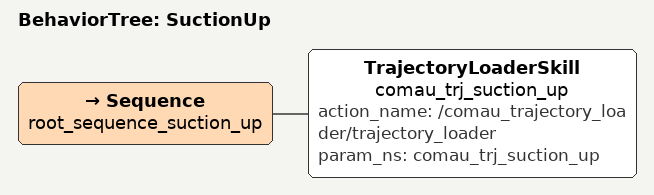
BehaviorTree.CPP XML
<root BTCPP_format="4" >
     <BehaviorTree ID="SuctionUp">
        <Sequence name="root_sequence_suction_up">
            <TrajectoryLoaderSkill name="comau_trj_suction_up" action_name= "/comau_trajectory_loader/trajectory_loader" param_ns="comau_trj_suction_up"/>
        </Sequence>
     </BehaviorTree>
 </root>
